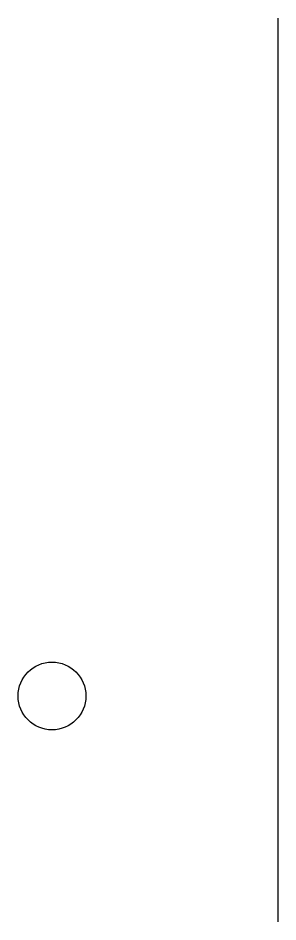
# Model space of a CAD drawing. Header units: millimetres. Extents: x -11.5 to 0, y 0 to 40.
import ezdxf

# ---------------------------------------------------------------- set-up
doc = ezdxf.new("R2010")
doc.units = ezdxf.units.MM
doc.layers.get('0').update_dxf_attribs({"linetype": 'CONTINUOUS'})

msp = doc.modelspace()

# ---------------------------------------------------------------- linework, layer by layer
msp.add_line((0, 40), (0, 0))
msp.add_circle((-10, 10), 1.5)

doc.saveas('drawing.dxf')
